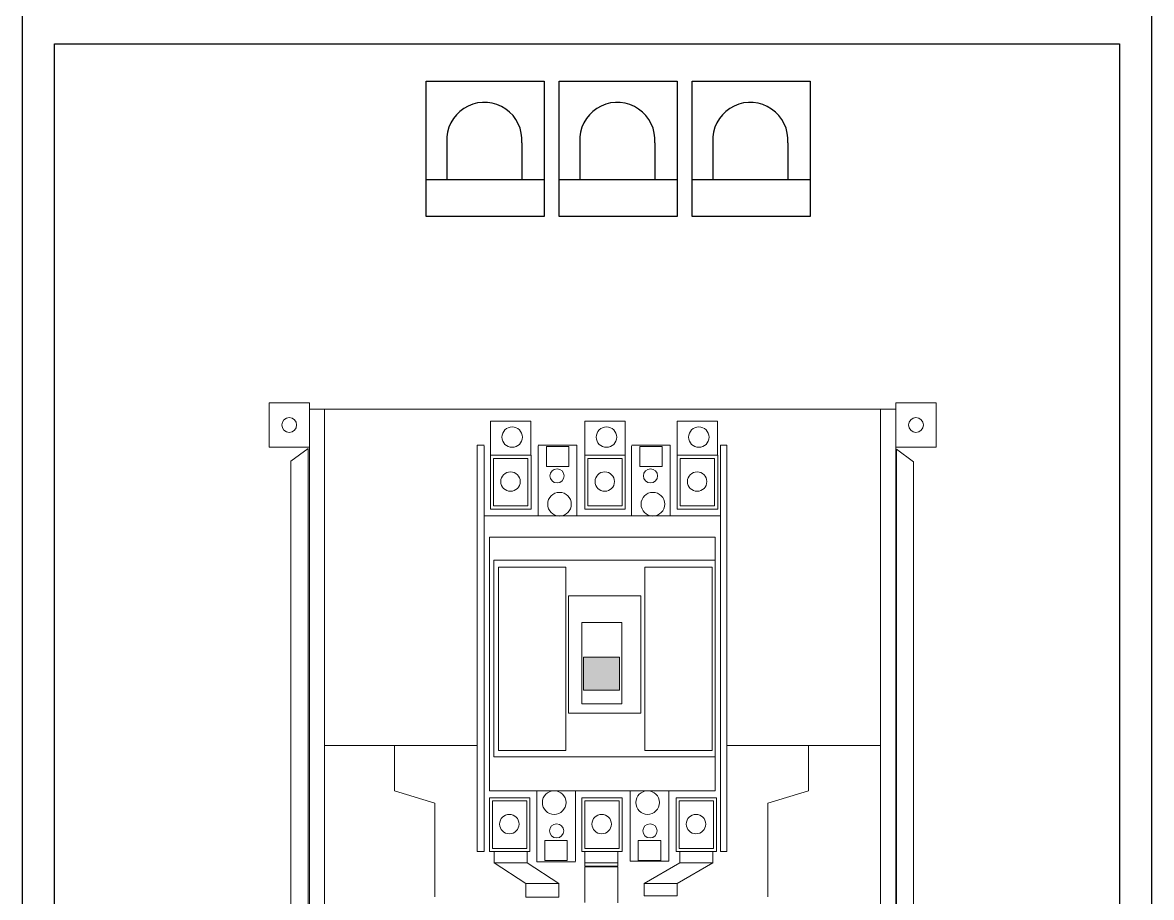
# Model space of a CAD drawing. Header units: inches. Extents: x 18739 to 22272, y 3658 to 7913.
# Drawn here: x 18907.9 to 19032.3, y 6969.9 to 7066.3 of the extents above; entities that cross this region are included whole.
import ezdxf

# ---------------------------------------------------------------- set-up
doc = ezdxf.new("R2010")
doc.units = ezdxf.units.IN
doc.header["$MEASUREMENT"] = 0
for name, color, linetype, lineweight in [('300-600AT', 7, 'Continuous', 13), ('CHASIS', 251, 'Continuous', 13), ('ENCLOSRURE', 7, 'Continuous', 20)]:
    doc.layers.add(name, color=color, linetype=linetype, lineweight=lineweight)

msp = doc.modelspace()

# ---------------------------------------------------------------- hatches: boundary and pattern name
at = {"layer": 'ENCLOSRURE'}
h = msp.add_hatch(color=3, dxfattribs=at)
h.dxf.hatch_style = 1
h.paths.add_polyline_path([(18973.69294, 6992.73031), (18973.69294, 6996.34736), (18969.73634, 6996.34736), (18969.73634, 6992.73031)])

# ---------------------------------------------------------------- linework, layer by layer
at = {"color": 0}
for p, q in [((18954.67105, 7053.70256), (18954.67105, 7049.00589)), ((18969.32343, 7053.70256), (18969.32343, 7049.00589)), ((18983.97581, 7053.70256), (18983.97581, 7049.00589)), ((18962.92327, 7053.04432), (18962.92327, 7048.99219)), ((18977.57565, 7053.04432), (18977.57565, 7048.99219)), ((18992.22802, 7053.04432), (18992.22802, 7048.99219)), ((18952.37694, 7048.99744), (18965.38792, 7048.99744)), ((18967.02932, 7048.99744), (18980.0403, 7048.99744)), ((18981.6817, 7048.99744), (18994.69268, 7048.99744))]:
    msp.add_line(p, q, dxfattribs=at)
for points in [[(18907.91033, 7067.48139), (19032.30377, 7067.48139), (19032.30377, 6819.66974), (18907.91033, 6819.66974)], [(18911.42703, 7063.9647), (19028.78707, 7063.9647), (19028.78707, 6823.18644), (18911.42703, 6823.18644)]]:
    msp.add_lwpolyline(points, close=True)
for points in [[(18965.3924, 7044.93146), (18952.37793, 7044.93146), (18952.37793, 7059.83624), (18965.3924, 7059.83624)], [(18980.04478, 7044.93146), (18967.03031, 7044.93146), (18967.03031, 7059.83624), (18980.04478, 7059.83624)], [(18994.69716, 7044.93146), (18981.68269, 7044.93146), (18981.68269, 7059.83624), (18994.69716, 7059.83624)]]:
    msp.add_lwpolyline(points, close=True, dxfattribs=at)
for centre in [(18958.7972, 7053.37394), (18973.44958, 7053.37394), (18988.10196, 7053.37394)]:
    msp.add_arc(centre, 4.13921, 355.4324024, 175.4463823, dxfattribs=at)
at = {"layer": '300-600AT'}
for p, q in [((18958.00176, 6974.95087, -3745.05388), (18958.00176, 7019.73723, -3745.05388)), ((18958.00176, 7019.73723, -3745.05388), (18958.77561, 7019.73723, -3745.05388)), ((18958.77522, 7011.92176, -3745.05388), (18958.77522, 7019.67118, -3745.05388)), ((18958.77522, 7011.92176, -4058.88473), (18958.77522, 7019.67118, -4058.88473)), ((18958.77522, 7011.92176, -4362.59001), (18958.77522, 7019.67118, -4362.59001)), ((18964.72722, 7019.67118, -3745.05388), (18964.72722, 7011.92176, -3745.05388)), ((18964.72722, 7019.67118, -4058.88473), (18964.72722, 7011.92176, -4058.88473)), ((18964.72722, 7019.67118, -4362.59001), (18964.72722, 7011.92176, -4362.59001)), ((18964.73979, 7019.73723, -3745.05388), (18968.99645, 7019.73723, -3745.05388)), ((18968.99645, 7019.73723, -3745.05388), (18968.99645, 7011.92176, -3745.05388)), ((18975.02032, 7019.67118, -3745.05388), (18975.02032, 7011.92176, -3745.05388)), ((18975.02032, 7019.67118, -4058.88473), (18975.02032, 7011.92176, -4058.88473)), ((18975.02032, 7019.67118, -4362.59001), (18975.02032, 7011.92176, -4362.59001)), ((18975.03289, 7019.73723, -3745.05388), (18979.28955, 7019.73723, -3745.05388)), ((18979.28955, 7019.73723, -3745.05388), (18979.28955, 7011.92176, -3745.05388)), ((18984.82149, 7019.73723, -3745.05388), (18984.82149, 6974.93346, -3745.05388)), ((18984.82149, 7019.73723, -3745.05388), (18985.49803, 7019.73723, -3745.05388)), ((18985.49803, 7019.73723, -3745.05388), (18985.49803, 6974.93346, -3745.05388)), ((18964.72722, 7011.92176, -3745.05388), (18958.77522, 7011.92176, -3745.05388)), ((18964.72722, 7011.92176, -4058.88473), (18958.77522, 7011.92176, -4058.88473)), ((18964.72722, 7011.92176, -4362.59001), (18958.77522, 7011.92176, -4362.59001)), ((18958.77522, 7011.92176, -3745.05388), (18958.77522, 6974.95087, -3745.05388)), ((18964.72722, 7011.92176, -3745.05388), (18984.82149, 7011.92176, -3745.05388)), ((18964.57026, 6973.81563, -3745.05388), (18964.57026, 6981.63109, -3745.05388)), ((18968.83949, 6973.88167, -3745.05388), (18968.83949, 6981.63109, -3745.05388)), ((18968.83949, 6973.88167, -4058.88473), (18968.83949, 6981.63109, -4058.88473)), ((18968.83949, 6973.88167, -4362.59001), (18968.83949, 6981.63109, -4362.59001)), ((18974.86336, 6973.88167, -3745.05388), (18974.86336, 6981.63109, -3745.05388)), ((18979.1326, 6973.88167, -3745.05388), (18979.1326, 6981.63109, -3745.05388)), ((18979.1326, 6973.88167, -4058.88473), (18979.1326, 6981.63109, -4058.88473)), ((18979.1326, 6973.88167, -4362.59001), (18979.1326, 6981.63109, -4362.59001)), ((18958.00176, 6974.95087, -3745.05388), (18958.77522, 6974.95087, -3745.05388)), ((18984.82149, 6974.93346, -3745.05388), (18985.49803, 6974.93346, -3745.05388)), ((18968.82693, 6973.81563, -3745.05388), (18964.57026, 6973.81563, -3745.05388)), ((18979.1326, 6973.88167, -3745.05388), (18974.86336, 6973.88167, -3745.05388))]:
    msp.add_line(p, q, dxfattribs=at)
for points, elevation in [([(18965.63324, 7019.59681), (18968.1091, 7019.59681), (18968.1091, 7017.38703), (18965.63324, 7017.38703)], -3745.05388), ([(18975.92634, 7019.59681), (18978.4022, 7019.59681), (18978.4022, 7017.38703), (18975.92634, 7017.38703)], -3745.05388), ([(18959.47742, 7018.61939), (18963.939, 7018.61939), (18963.939, 7012.68711), (18959.47742, 7012.68711)], -3745.05388), ([(18969.86821, 7018.61939), (18974.3298, 7018.61939), (18974.3298, 7012.68711), (18969.86821, 7012.68711)], -3745.05388), ([(18980.04669, 7018.61939), (18984.50828, 7018.61939), (18984.50828, 7012.68711), (18980.04669, 7012.68711)], -3745.05388), ([(18959.35154, 7009.58884), (18984.24578, 7009.58884), (18984.24578, 6981.63109), (18959.35154, 6981.63109)], -3745.05388), ([(18984.24578, 7007.0405), (18959.84062, 7007.0405), (18959.84062, 6985.37117), (18984.24578, 6985.37117)], -1035.18639), ([(18967.78051, 7006.28641), (18967.78051, 6986.06143), (18960.36669, 6986.06143), (18960.36669, 7006.28641)], -1035.18639), ([(18983.89796, 7006.28641), (18983.89796, 6986.06143), (18976.48414, 6986.06143), (18976.48414, 7006.28641)], -1035.18639), ([(18976.02106, 6990.1742), (18968.06534, 6990.1742), (18968.06534, 7003.11581), (18976.02106, 7003.11581)], -1062.66521), ([(18973.93104, 6991.21582), (18969.53161, 6991.21582), (18969.53161, 7000.19294), (18973.93104, 7000.19294)], -1062.66521), ([(18973.69294, 6992.73031), (18969.73634, 6992.73031), (18969.73634, 6996.34736), (18973.69294, 6996.34736)], -1062.66521), ([(18963.81312, 6974.93346), (18959.35154, 6974.93346), (18959.35154, 6980.86574), (18963.81312, 6980.86574)], -3745.05388), ([(18973.9916, 6974.93346), (18969.53002, 6974.93346), (18969.53002, 6980.86574), (18973.9916, 6980.86574)], -3745.05388), ([(18984.3824, 6974.93346), (18979.92082, 6974.93346), (18979.92082, 6980.86574), (18984.3824, 6980.86574)], -3745.05388), ([(18967.93348, 6973.95605), (18965.45762, 6973.95605), (18965.45762, 6976.16582), (18967.93348, 6976.16582)], -3745.05388), ([(18978.22658, 6973.95605), (18975.75072, 6973.95605), (18975.75072, 6976.16582), (18978.22658, 6976.16582)], -3745.05388)]:
    msp.add_lwpolyline(points, close=True, dxfattribs=dict(at, elevation=elevation))
for centre, radius in [((18966.80918, 7016.34387, -3745.05388), 0.78127), ((18977.10228, 7016.34387, -3745.05388), 0.78127), ((18967.0742, 7013.21998, -3745.05388), 1.30131), ((18967.0742, 7013.21998, -4052.41219), 1.30131), ((18977.3673, 7013.21998, -3745.05388), 1.30131), ((18977.3673, 7013.21998, -4052.41219), 1.30131), ((18966.49251, 6980.33288, -3745.05388), 1.30131), ((18966.49251, 6980.33288, -4052.41219), 1.30131), ((18976.78561, 6980.33288, -3745.05388), 1.30131), ((18976.78561, 6980.33288, -4052.41219), 1.30131), ((18966.75754, 6977.20898, -3745.05388), 0.78127), ((18977.05064, 6977.20898, -3745.05388), 0.78127)]:
    msp.add_circle(centre, radius, dxfattribs=at)
at = {"layer": 'CHASIS', "color": 0}
for p, q in [((18939.51553, 7023.68176, -3745.05388), (19004.13343, 7023.68175, -3745.05388)), ((18941.19446, 6986.61603, -3745.05388), (18958.00176, 6986.61603, -3745.05388)), ((18985.49803, 6986.61603, -3745.05388), (19002.4545, 6986.61603, -3745.05388))]:
    msp.add_line(p, q, dxfattribs=at)
at = {"layer": 'CHASIS', "color": 0, "elevation": -3745.05388}
for points in [[(18935.07221, 7019.50083), (18939.51554, 7019.50083), (18939.51554, 7024.41007), (18935.07221, 7024.41007)], [(19004.13343, 7019.50082), (19008.57676, 7019.50082), (19008.57676, 7024.41007), (19004.13343, 7024.41007)]]:
    msp.add_lwpolyline(points, close=True, dxfattribs=at)
for points in [[(18939.51553, 6852.36808), (18939.51554, 7023.68176), (18941.19447, 7023.68176), (18941.19447, 6852.33814)], [(19004.13342, 6852.17862), (19004.13343, 7023.68175), (19002.4545, 7023.68175), (19002.4545, 6852.33814)]]:
    msp.add_lwpolyline(points, dxfattribs=at)
at = {"layer": 'CHASIS', "elevation": -3745.05388}
for points in [[(18959.47742, 7018.61939), (18959.47742, 7022.37002), (18963.92874, 7022.37002), (18963.92874, 7018.61939)], [(18969.86821, 7018.61939), (18969.86821, 7022.37002), (18974.31954, 7022.37002), (18974.31954, 7018.61939)], [(18980.04669, 7018.61939), (18980.04669, 7022.37002), (18984.49802, 7022.37002), (18984.49802, 7018.61939)], [(18959.82137, 7018.27543), (18963.59504, 7018.27543), (18963.59504, 7013.03107), (18959.82137, 7013.03107)], [(18970.21217, 7018.27543), (18973.98584, 7018.27543), (18973.98584, 7013.03107), (18970.21217, 7013.03107)], [(18980.39065, 7018.27543), (18984.16432, 7018.27543), (18984.16432, 7013.03107), (18980.39065, 7013.03107)], [(18959.69549, 6980.52179), (18963.46917, 6980.52179), (18963.46917, 6975.27742), (18959.69549, 6975.27742)], [(18969.87397, 6980.52179), (18973.64765, 6980.52179), (18973.64765, 6975.27742), (18969.87397, 6975.27742)], [(18980.26477, 6980.52179), (18984.03844, 6980.52179), (18984.03844, 6975.27742), (18980.26477, 6975.27742)]]:
    msp.add_lwpolyline(points, close=True, dxfattribs=at)
at = {"layer": 'CHASIS', "color": 0}
for centre in [(18937.29388, 7021.95545, -3745.05388), (19006.35509, 7021.95544, -3745.05388)]:
    msp.add_circle(centre, 0.81494, dxfattribs=at)
at = {"layer": 'CHASIS'}
for centre, radius in [((18961.86028, 7020.61481, -1350.09311), 1.12514), ((18972.25108, 7020.61481, -1350.09311), 1.12514), ((18982.42956, 7020.61481, -1350.09311), 1.12514), ((18961.67365, 7015.71295, -3745.05388), 1.07239), ((18961.67365, 7015.71295, -4067.4256), 1.07239), ((18961.67365, 7015.71295, -4376.65673), 1.07239), ((18972.06445, 7015.71295, -3745.05388), 1.07239), ((18972.06445, 7015.71295, -4067.4256), 1.07239), ((18972.06445, 7015.71295, -4376.65673), 1.07239), ((18982.24293, 7015.71295, -3745.05388), 1.07239), ((18982.24293, 7015.71295, -4067.4256), 1.07239), ((18982.24293, 7015.71295, -4376.65673), 1.07239), ((18961.54778, 6977.9593, -3745.05388), 1.07239), ((18961.54778, 6977.9593, -4067.4256), 1.07239), ((18961.54778, 6977.9593, -4376.65673), 1.07239), ((18971.72626, 6977.9593, -3745.05388), 1.07239), ((18971.72626, 6977.9593, -4067.4256), 1.07239), ((18971.72626, 6977.9593, -4376.65673), 1.07239), ((18982.11706, 6977.9593, -3745.05388), 1.07239), ((18982.11706, 6977.9593, -4067.4256), 1.07239), ((18982.11706, 6977.9593, -4376.65673), 1.07239)]:
    msp.add_circle(centre, radius, dxfattribs=at)
at = {"layer": 'ENCLOSRURE', "color": 0}
for p, q in [((18948.87835, 6986.59158, 3210.44671), (18948.87835, 6981.62598, 3210.44671)), ((18994.513, 6986.59158, 3210.44671), (18994.513, 6981.62598, 3210.44671)), ((18948.87835, 6981.62598, 3210.44671), (18953.34479, 6980.27175, 3210.44671)), ((18994.513, 6981.62598, 3210.44671), (18990.04655, 6980.27175, 3210.44671)), ((18953.34479, 6980.27175, 3210.44671), (18953.34479, 6969.95393, 3210.44671)), ((18990.04655, 6980.27175, 3210.44671), (18990.04655, 6969.95393, 3210.44671))]:
    msp.add_line(p, q, dxfattribs=at)
at = {"layer": 'ENCLOSRURE'}
for p, q in [((18959.8863, 6973.69477, -3745.05388), (18963.36969, 6971.41563, -3745.05388)), ((18963.52934, 6973.69477, -3745.05388), (18967.01273, 6971.41563, -3745.05388)), ((18980.33235, 6973.69477, -3745.05388), (18976.39088, 6971.41563, -3745.05388)), ((18983.97539, 6973.69477, -3745.05388), (18980.03392, 6971.41563, -3745.05388))]:
    msp.add_line(p, q, dxfattribs=at)
at = {"layer": 'ENCLOSRURE', "color": 0, "elevation": 3210.44671}
for points in [[(18939.36624, 7019.36028), (18937.48459, 7017.97991), (18937.48459, 6856.66765), (18939.36624, 6855.41032)], [(19004.20592, 7019.27103), (19006.08757, 7017.89065), (19006.08757, 6857.14446), (19004.20592, 6855.53447)]]:
    msp.add_lwpolyline(points, close=True, dxfattribs=at)
at = {"layer": 'ENCLOSRURE', "elevation": -3745.05388}
for points in [[(18959.8863, 6974.93346), (18963.52934, 6974.93346), (18963.52934, 6973.69477), (18959.8863, 6973.69477)], [(18973.50641, 6974.93346), (18969.86337, 6974.93346), (18969.86337, 6973.69477), (18973.50641, 6973.69477)], [(18983.97539, 6974.93346), (18980.33235, 6974.93346), (18980.33235, 6973.69477), (18983.97539, 6973.69477)], [(18969.86337, 6973.318), (18973.50641, 6973.318), (18973.50641, 6973.69477), (18969.86337, 6973.69477)], [(18963.36969, 6971.41563), (18967.01273, 6971.41563), (18967.01273, 6969.91275), (18963.36969, 6969.91275)], [(18980.03392, 6971.41563), (18976.39088, 6971.41563), (18976.39088, 6970.05769), (18980.03392, 6970.05769)]]:
    msp.add_lwpolyline(points, close=True, dxfattribs=at)
msp.add_lwpolyline([(18973.50641, 6969.27977), (18973.50641, 6973.25186), (18969.86337, 6973.25186), (18969.86337, 6969.32202)], dxfattribs=at)

doc.saveas('drawing.dxf')
